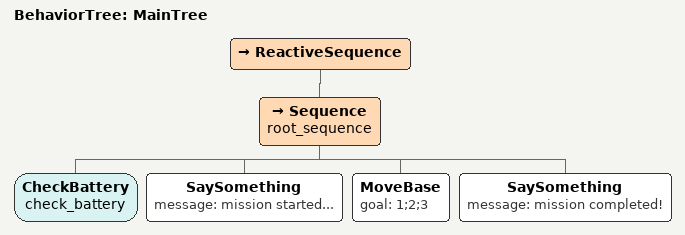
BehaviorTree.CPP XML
<root BTCPP_format="4">
  <BehaviorTree ID="MainTree">
    <ReactiveSequence>
      <Sequence name="root_sequence">
        <CheckBattery name="check_battery"/>
        <SaySomething message="mission started..." />
        <MoveBase goal="1;2;3"/>
        <SaySomething message="mission completed!" />
      </Sequence>
    </ReactiveSequence>
  </BehaviorTree>
</root>
